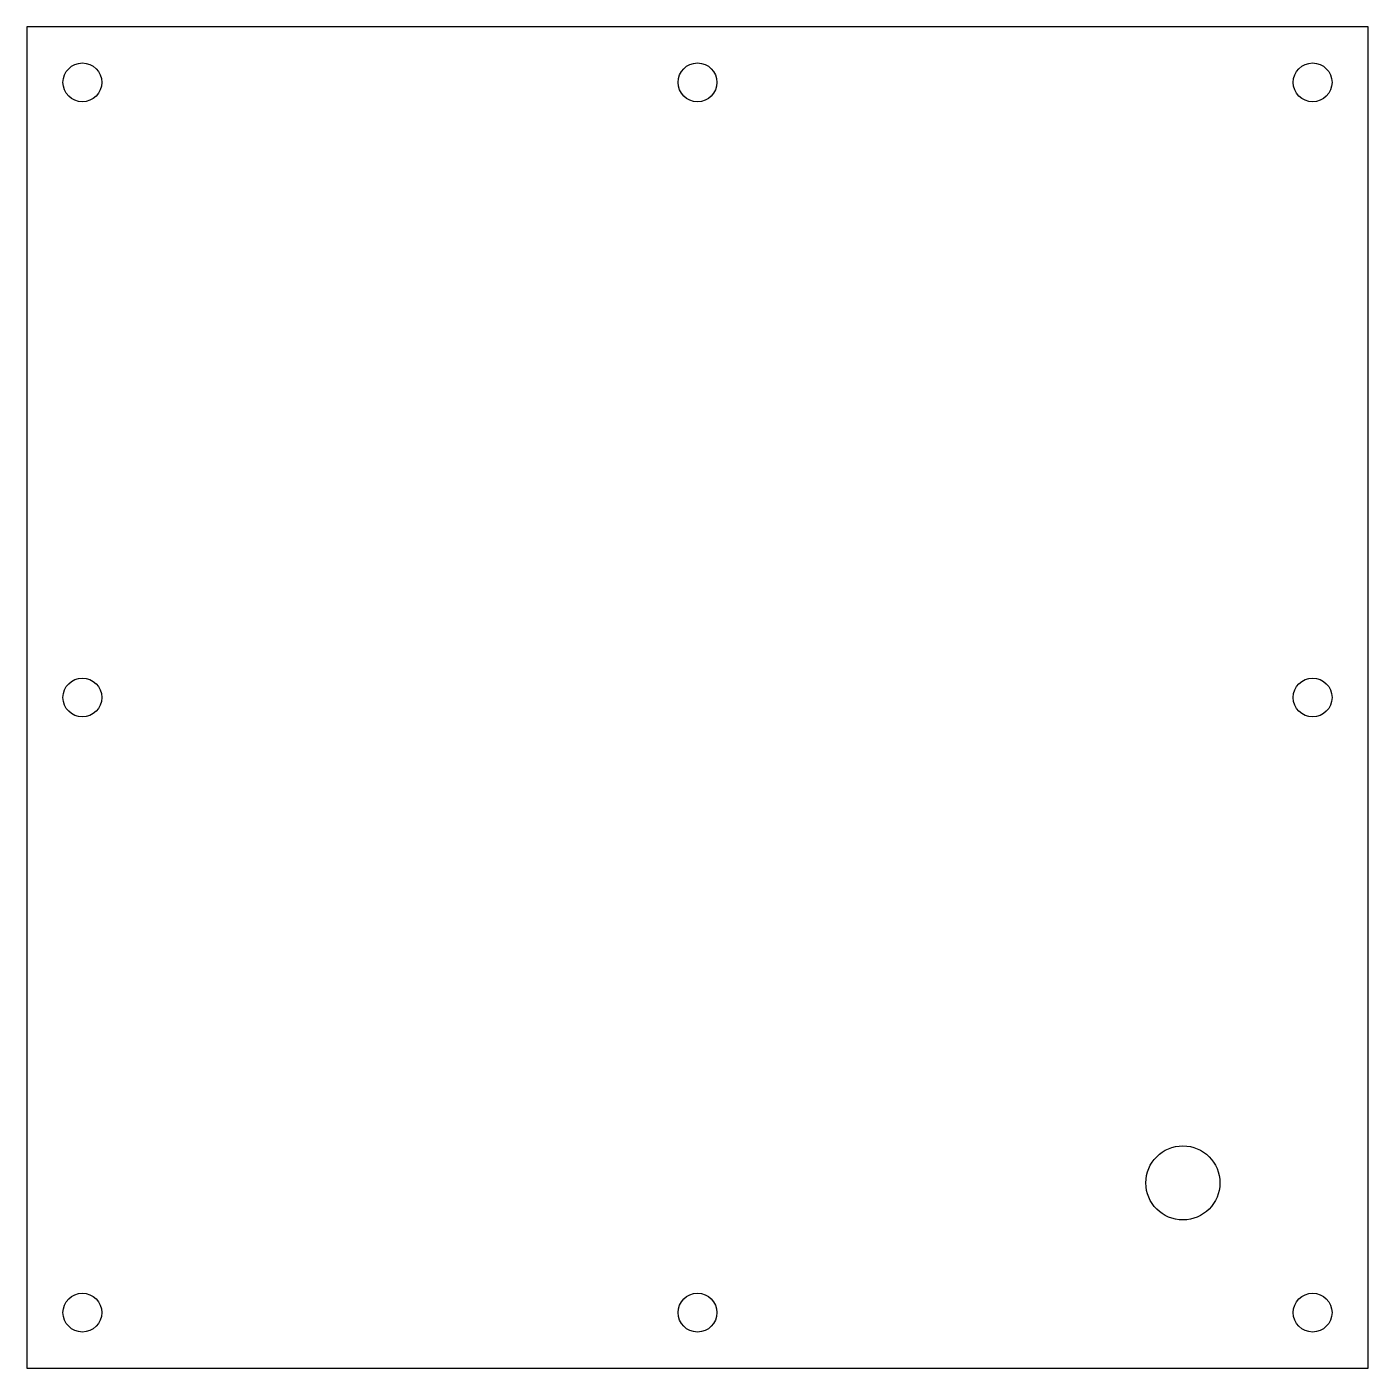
# Model space of a CAD drawing. Header units: millimetres. Extents: x -91 to 91, y -91 to 90.
import ezdxf

# ---------------------------------------------------------------- set-up
doc = ezdxf.new("R2010")
doc.units = ezdxf.units.MM
doc.layers.get('0').update_dxf_attribs({"lineweight": 25, "true_color": 0xffffff})

msp = doc.modelspace()

# ---------------------------------------------------------------- linework, layer by layer
for p, q in [((90.5, 90.5), (-90.5, 90.5)), ((-90.5, 90.5), (-90.5, -90.5)), ((90.5, -90.5), (90.5, 90.5)), ((-90.5, -90.5), (90.5, -90.5))]:
    msp.add_line(p, q)
for centre, radius in [((-83, 83), 2.62), ((0, 83), 2.62), ((83, 83), 2.62), ((-83, 0), 2.62), ((83, 0), 2.62), ((65.5, -65.5), 5), ((-83, -83), 2.62), ((0, -83), 2.62), ((83, -83), 2.62)]:
    msp.add_circle(centre, radius)

doc.saveas('drawing.dxf')
